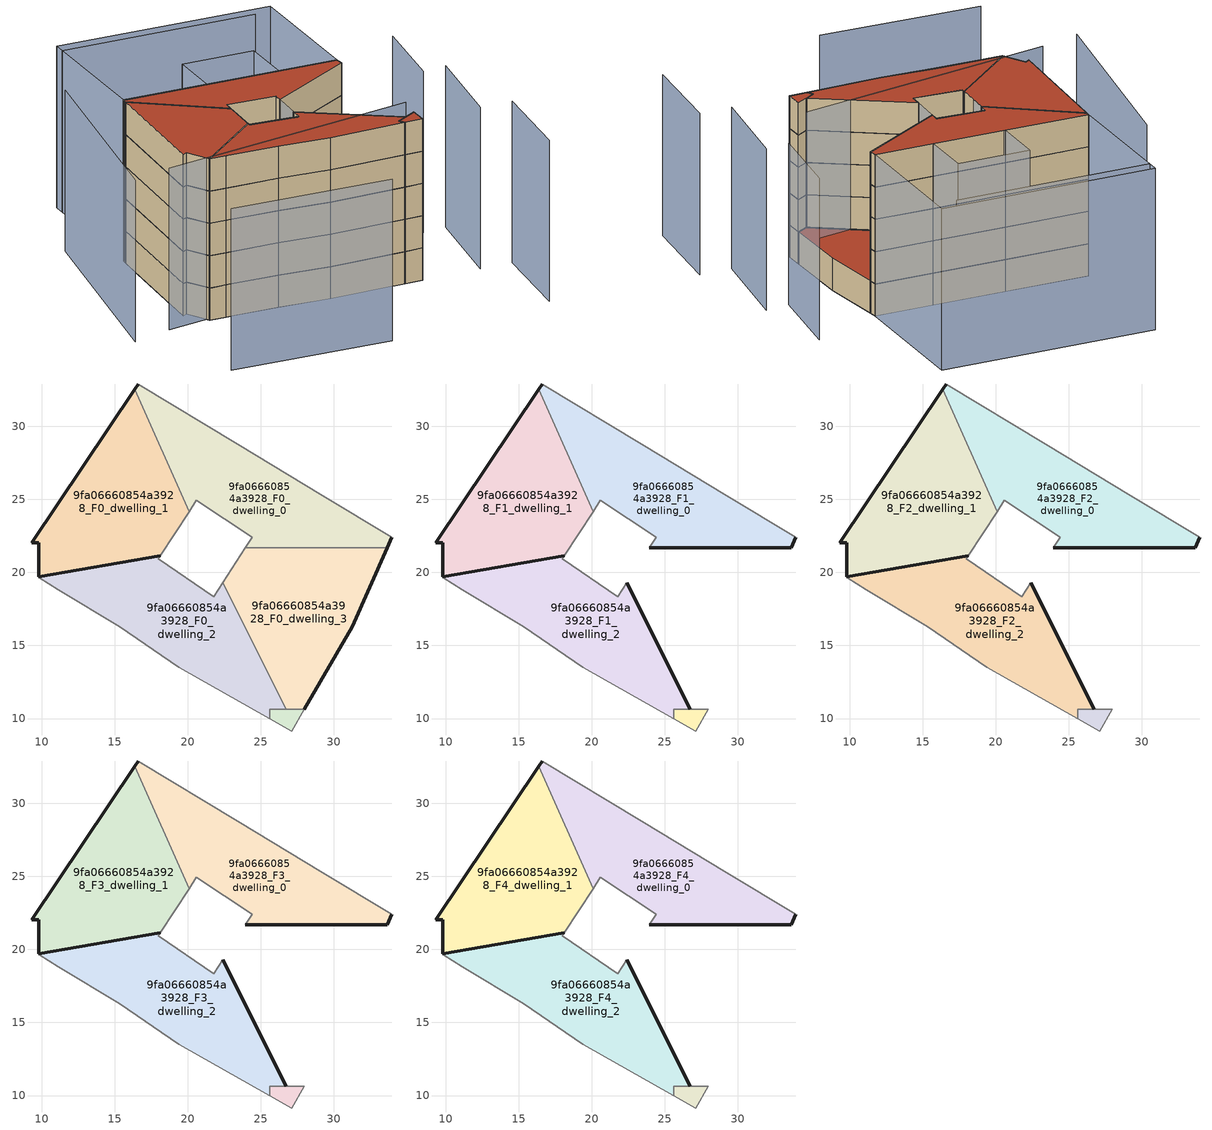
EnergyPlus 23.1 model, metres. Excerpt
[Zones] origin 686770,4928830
9fa06660854a3928_F0_dwelling_0
 floor ground (EU_floor_Construction): 33.64,21.68 33.96,22.41 29.25,25.26 23.41,28.79 16.62,32.9 16.38,32.54 20.09,24.17 20.59,24.93 24.4,22.41 23.93,21.68 z0
 wall outside (EU_wall_Construction): 33.96,22.41 33.64,21.68 / 16.38,32.54 16.62,32.9 z0:3
 wall adiabatic (EU_wall_Construction): 23.93,21.68 24.4,22.41 20.59,24.93 20.09,24.17 / 16.62,32.9 23.41,28.79 29.25,25.26 33.96,22.41 z0:3
 wall to 9fa06660854a3928_F0_dwelling_3 (EU_wall_Construction): 33.64,21.68 23.93,21.68 z0:3
 wall to 9fa06660854a3928_F0_dwelling_1 (EU_wall_Construction): 20.09,24.17 16.38,32.54 z0:3
9fa06660854a3928_F0_dwelling_1
 floor ground (EU_floor_Construction): 18.11,21.14 20.09,24.17 16.38,32.54 9.32,22.04 9.8,22.04 9.8,19.7 z0
 wall outside (EU_wall_Construction): 18.11,21.14 9.8,19.7 9.8,22.04 9.32,22.04 16.38,32.54 z0:3
 wall adiabatic (EU_wall_Construction): 20.09,24.17 18.11,21.14 z0:3
9fa06660854a3928_F0_dwelling_2
 floor ground (EU_floor_Construction): 26.75,10.64 22.4,19.28 21.78,18.33 17.97,20.94 18.11,21.14 9.8,19.7 9.8,19.64 9.83,19.63 11.14,18.83 15.35,16.27 19.38,13.51 25.62,9.99 25.62,10.64 z0
 wall outside (EU_wall_Construction): 9.8,19.7 18.11,21.14 z0:3
 wall adiabatic (EU_wall_Construction): 18.11,21.14 17.97,20.94 21.78,18.33 22.4,19.28 / 25.62,9.99 19.38,13.51 15.35,16.27 11.14,18.83 9.83,19.63 9.8,19.64 9.8,19.7 z0:3
 wall to 9fa06660854a3928_F0_dwelling_3 (EU_wall_Construction): 22.4,19.28 26.75,10.64 z0:3
 wall to 9fa06660854a3928_F0_circulation (EU_wall_Construction): 26.75,10.64 25.62,10.64 25.62,9.99 z0:3
9fa06660854a3928_F0_dwelling_3
 floor ground (EU_floor_Construction): 27.98,10.64 31.26,16.28 33.64,21.68 23.93,21.68 22.4,19.28 26.75,10.64 z0
 wall outside (EU_wall_Construction): 33.64,21.68 31.26,16.28 27.98,10.64 z0:3
 wall adiabatic (EU_wall_Construction): 22.4,19.28 23.93,21.68 z0:3
 wall to 9fa06660854a3928_F0_circulation (EU_wall_Construction): 27.98,10.64 26.75,10.64 z0:3
 roof outside (EU_roof_Construction): 33.64,21.68 31.26,16.28 27.98,10.64 26.75,10.64 22.4,19.28 23.93,21.68 z3
9fa06660854a3928_F0_circulation
 floor ground (EU_floor_Construction): 27.11,9.15 27.98,10.64 25.62,10.64 25.62,9.99 z0
 wall adiabatic (EU_wall_Construction): 27.98,10.64 27.11,9.15 25.62,9.99 z0:3
9fa06660854a3928_F1_dwelling_0
 floor to 9fa06660854a3928_F0_dwelling_0 (EU_floor_Construction): 33.64,21.68 33.96,22.41 29.25,25.26 23.41,28.79 16.62,32.9 16.38,32.54 20.09,24.17 20.59,24.93 24.4,22.41 23.93,21.68 z3
 wall outside (EU_wall_Construction): 33.96,22.41 33.64,21.68 23.93,21.68 / 16.38,32.54 16.62,32.9 z3:6
 wall adiabatic (EU_wall_Construction): 23.93,21.68 24.4,22.41 20.59,24.93 20.09,24.17 / 16.62,32.9 23.41,28.79 29.25,25.26 33.96,22.41 z3:6
 wall to 9fa06660854a3928_F1_dwelling_1 (EU_wall_Construction): 20.09,24.17 16.38,32.54 z3:6
9fa06660854a3928_F1_dwelling_1
 floor to 9fa06660854a3928_F0_dwelling_1 (EU_floor_Construction): 18.11,21.14 20.09,24.17 16.38,32.54 9.32,22.04 9.8,22.04 9.8,19.7 z3
 wall outside (EU_wall_Construction): 18.11,21.14 9.8,19.7 9.8,22.04 9.32,22.04 16.38,32.54 z3:6
 wall adiabatic (EU_wall_Construction): 20.09,24.17 18.11,21.14 z3:6
9fa06660854a3928_F1_dwelling_2
 floor to 9fa06660854a3928_F0_dwelling_2 (EU_floor_Construction): 26.75,10.64 22.4,19.28 21.78,18.33 17.97,20.94 18.11,21.14 9.8,19.7 9.8,19.64 9.83,19.63 11.14,18.83 15.35,16.27 19.38,13.51 25.62,9.99 25.62,10.64 z3
 wall outside (EU_wall_Construction): 22.4,19.28 26.75,10.64 / 9.8,19.7 18.11,21.14 z3:6
 wall adiabatic (EU_wall_Construction): 18.11,21.14 17.97,20.94 21.78,18.33 22.4,19.28 / 25.62,9.99 19.38,13.51 15.35,16.27 11.14,18.83 9.83,19.63 9.8,19.64 9.8,19.7 z3:6
 wall to 9fa06660854a3928_F1_circulation (EU_wall_Construction): 26.75,10.64 25.62,10.64 25.62,9.99 z3:6
9fa06660854a3928_F1_circulation
 floor to 9fa06660854a3928_F0_circulation (EU_floor_Construction): 27.11,9.15 27.98,10.64 25.62,10.64 25.62,9.99 z3
 wall adiabatic (EU_wall_Construction): 26.75,10.64 27.98,10.64 27.11,9.15 25.62,9.99 z3:6
9fa06660854a3928_F2_dwelling_0
 floor to 9fa06660854a3928_F1_dwelling_0 (EU_floor_Construction): 33.64,21.68 33.96,22.41 29.25,25.26 23.41,28.79 16.62,32.9 16.38,32.54 20.09,24.17 20.59,24.93 24.4,22.41 23.93,21.68 z6
 wall outside (EU_wall_Construction): 33.96,22.41 33.64,21.68 23.93,21.68 / 16.38,32.54 16.62,32.9 z6:9
 wall adiabatic (EU_wall_Construction): 23.93,21.68 24.4,22.41 20.59,24.93 20.09,24.17 / 16.62,32.9 23.41,28.79 29.25,25.26 33.96,22.41 z6:9
 wall to 9fa06660854a3928_F2_dwelling_1 (EU_wall_Construction): 20.09,24.17 16.38,32.54 z6:9
9fa06660854a3928_F2_dwelling_1
 floor to 9fa06660854a3928_F1_dwelling_1 (EU_floor_Construction): 18.11,21.14 20.09,24.17 16.38,32.54 9.32,22.04 9.8,22.04 9.8,19.7 z6
 wall outside (EU_wall_Construction): 18.11,21.14 9.8,19.7 9.8,22.04 9.32,22.04 16.38,32.54 z6:9
 wall adiabatic (EU_wall_Construction): 20.09,24.17 18.11,21.14 z6:9
9fa06660854a3928_F2_dwelling_2
 floor to 9fa06660854a3928_F1_dwelling_2 (EU_floor_Construction): 26.75,10.64 22.4,19.28 21.78,18.33 17.97,20.94 18.11,21.14 9.8,19.7 9.8,19.64 9.83,19.63 11.14,18.83 15.35,16.27 19.38,13.51 25.62,9.99 25.62,10.64 z6
 wall outside (EU_wall_Construction): 22.4,19.28 26.75,10.64 / 9.8,19.7 18.11,21.14 z6:9
 wall adiabatic (EU_wall_Construction): 18.11,21.14 17.97,20.94 21.78,18.33 22.4,19.28 / 25.62,9.99 19.38,13.51 15.35,16.27 11.14,18.83 9.83,19.63 9.8,19.64 9.8,19.7 z6:9
 wall to 9fa06660854a3928_F2_circulation (EU_wall_Construction): 26.75,10.64 25.62,10.64 25.62,9.99 z6:9
9fa06660854a3928_F2_circulation
 floor to 9fa06660854a3928_F1_circulation (EU_floor_Construction): 27.11,9.15 27.98,10.64 25.62,10.64 25.62,9.99 z6
 wall adiabatic (EU_wall_Construction): 26.75,10.64 27.98,10.64 27.11,9.15 25.62,9.99 z6:9
9fa06660854a3928_F3_dwelling_0
 floor to 9fa06660854a3928_F2_dwelling_0 (EU_floor_Construction): 33.64,21.68 33.96,22.41 29.25,25.26 23.41,28.79 16.62,32.9 16.38,32.54 20.09,24.17 20.59,24.93 24.4,22.41 23.93,21.68 z9
 wall outside (EU_wall_Construction): 33.96,22.41 33.64,21.68 23.93,21.68 / 16.38,32.54 16.62,32.9 z9:12
 wall adiabatic (EU_wall_Construction): 23.93,21.68 24.4,22.41 20.59,24.93 20.09,24.17 / 16.62,32.9 23.41,28.79 29.25,25.26 33.96,22.41 z9:12
 wall to 9fa06660854a3928_F3_dwelling_1 (EU_wall_Construction): 20.09,24.17 16.38,32.54 z9:12
9fa06660854a3928_F3_dwelling_1
 floor to 9fa06660854a3928_F2_dwelling_1 (EU_floor_Construction): 18.11,21.14 20.09,24.17 16.38,32.54 9.32,22.04 9.8,22.04 9.8,19.7 z9
 wall outside (EU_wall_Construction): 18.11,21.14 9.8,19.7 9.8,22.04 9.32,22.04 16.38,32.54 z9:12
 wall adiabatic (EU_wall_Construction): 20.09,24.17 18.11,21.14 z9:12
9fa06660854a3928_F3_dwelling_2
 floor to 9fa06660854a3928_F2_dwelling_2 (EU_floor_Construction): 26.75,10.64 22.4,19.28 21.78,18.33 17.97,20.94 18.11,21.14 9.8,19.7 9.8,19.64 9.83,19.63 11.14,18.83 15.35,16.27 19.38,13.51 25.62,9.99 25.62,10.64 z9
 wall outside (EU_wall_Construction): 22.4,19.28 26.75,10.64 / 9.8,19.7 18.11,21.14 z9:12
 wall adiabatic (EU_wall_Construction): 18.11,21.14 17.97,20.94 21.78,18.33 22.4,19.28 / 25.62,9.99 19.38,13.51 15.35,16.27 11.14,18.83 9.83,19.63 9.8,19.64 9.8,19.7 z9:12
 wall to 9fa06660854a3928_F3_circulation (EU_wall_Construction): 26.75,10.64 25.62,10.64 25.62,9.99 z9:12
9fa06660854a3928_F3_circulation
 floor to 9fa06660854a3928_F2_circulation (EU_floor_Construction): 27.11,9.15 27.98,10.64 25.62,10.64 25.62,9.99 z9
 wall adiabatic (EU_wall_Construction): 26.75,10.64 27.98,10.64 27.11,9.15 25.62,9.99 z9:12
9fa06660854a3928_F4_dwelling_0
 floor to 9fa06660854a3928_F3_dwelling_0 (EU_floor_Construction): 33.64,21.68 33.96,22.41 29.25,25.26 23.41,28.79 16.62,32.9 16.38,32.54 20.09,24.17 20.59,24.93 24.4,22.41 23.93,21.68 z12
 wall outside (EU_wall_Construction): 33.96,22.41 33.64,21.68 23.93,21.68 / 16.38,32.54 16.62,32.9 z12:15
 wall adiabatic (EU_wall_Construction): 23.93,21.68 24.4,22.41 20.59,24.93 20.09,24.17 / 16.62,32.9 23.41,28.79 29.25,25.26 33.96,22.41 z12:15
 wall to 9fa06660854a3928_F4_dwelling_1 (EU_wall_Construction): 20.09,24.17 16.38,32.54 z12:15
 roof outside (EU_roof_Construction): 29.25,25.26 33.96,22.41 33.64,21.68 23.93,21.68 24.4,22.41 20.59,24.93 20.09,24.17 16.38,32.54 16.62,32.9 23.41,28.79 z15
9fa06660854a3928_F4_dwelling_1
 floor to 9fa06660854a3928_F3_dwelling_1 (EU_floor_Construction): 18.11,21.14 20.09,24.17 16.38,32.54 9.32,22.04 9.8,22.04 9.8,19.7 z12
 wall outside (EU_wall_Construction): 18.11,21.14 9.8,19.7 9.8,22.04 9.32,22.04 16.38,32.54 z12:15
 wall adiabatic (EU_wall_Construction): 20.09,24.17 18.11,21.14 z12:15
 roof outside (EU_roof_Construction): 16.38,32.54 20.09,24.17 18.11,21.14 9.8,19.7 9.8,22.04 9.32,22.04 z15
9fa06660854a3928_F4_dwelling_2
 floor to 9fa06660854a3928_F3_dwelling_2 (EU_floor_Construction): 26.75,10.64 22.4,19.28 21.78,18.33 17.97,20.94 18.11,21.14 9.8,19.7 9.8,19.64 9.83,19.63 11.14,18.83 15.35,16.27 19.38,13.51 25.62,9.99 25.62,10.64 z12
 wall outside (EU_wall_Construction): 22.4,19.28 26.75,10.64 / 9.8,19.7 18.11,21.14 z12:15
 wall adiabatic (EU_wall_Construction): 18.11,21.14 17.97,20.94 21.78,18.33 22.4,19.28 / 25.62,9.99 19.38,13.51 15.35,16.27 11.14,18.83 9.83,19.63 9.8,19.64 9.8,19.7 z12:15
 wall to 9fa06660854a3928_F4_circulation (EU_wall_Construction): 26.75,10.64 25.62,10.64 25.62,9.99 z12:15
 roof outside (EU_roof_Construction): 22.4,19.28 26.75,10.64 25.62,10.64 25.62,9.99 19.38,13.51 15.35,16.27 11.14,18.83 9.83,19.63 9.8,19.64 9.8,19.7 18.11,21.14 17.97,20.94 21.78,18.33 z15
9fa06660854a3928_F4_circulation
 floor to 9fa06660854a3928_F3_circulation (EU_floor_Construction): 27.11,9.15 27.98,10.64 25.62,10.64 25.62,9.99 z12
 wall adiabatic (EU_wall_Construction): 26.75,10.64 27.98,10.64 27.11,9.15 25.62,9.99 z12:15
 roof outside (EU_roof_Construction): 27.98,10.64 27.11,9.15 25.62,9.99 25.62,10.64 z15
shading: 29.1,-2.45 34.47,4.79 / 1.68,12.18 14.6,4.14 / 6.17,21.44 29.36,12.35 / 35.9,14.83 40.89,21.17 / 31.91,6.42 37.97,13.86 / 38.52,33.66 22.85,43.16 / 15.74,38.23 2.43,22.44 / 17.92,20.86 20.59,24.93 / 20.59,24.93 24.45,22.4 / 24.45,22.4 21.78,18.33 / 21.78,18.33 17.92,20.86 / 23.41,28.79 25.93,32.94 / 25.93,32.94 31.76,29.4 / 31.76,29.4 29.24,25.25 / 29.24,25.25 23.41,28.79 / 16.62,32.9 23.42,44.1 / 23.42,44.1 40.74,33.58 / 40.74,33.58 33.94,22.38 / 33.94,22.38 16.62,32.9 z0:15
[Building]
EU S2 Campaign: North Axis=0; Terrain=City; Solar Distribution=FullExterior
[Site:Location]
Bologna: Latitude=44.5; Longitude=11.25; Time Zone=1; Elevation=37
[SizingPeriod:WeatherFileDays]
AnnualSizingPeriod: Begin Month=1; Begin Day of Month=1; End Month=12; End Day of Month=31; Day of Week for Start Day=Monday; Use Weather File Daylight Saving Period=No; Use Weather File Rain and Snow Indicators=No
[MATERIAL]
EU_InternalMass_Material: Roughness=MediumRough; Thickness=0.1; Conductivity=1; Density=1800; Specific Heat=900; Thermal Absorptance=0.9; Solar Absorptance=0.7; Visible Absorptance=0.7
[MATERIAL:NOMASS] Roughness=MediumRough; Thermal Absorptance=0.9; Solar Absorptance=0.7; Visible Absorptance=0.7
Name | Thermal Resistance
EU_wall_NoMass | 0.905828
EU_roof_NoMass | 0.37593
EU_floor_NoMass | 0.67114
[CONSTRUCTION]
EU_wall_Construction: EU_wall_NoMass
EU_roof_Construction: EU_roof_NoMass
EU_floor_Construction: EU_floor_NoMass
EU_InternalMass_Construction: EU_InternalMass_Material
[ZONE] Type=1; Multiplier=1; Ceiling Height=autocalculate; Floor Area=autocalculate; Part of Total Floor Area=Yes
Name | Volume
9fa06660854a3928_F0_dwelling_0 | 217.622
9fa06660854a3928_F1_dwelling_0; 9fa06660854a3928_F2_dwelling_0; 9fa06660854a3928_F3_dwelling_0; 9fa06660854a3928_F4_dwelling_0 | 217.621
9fa06660854a3928_F0_dwelling_1; 9fa06660854a3928_F1_dwelling_1; 9fa06660854a3928_F2_dwelling_1; 9fa06660854a3928_F3_dwelling_1; 9fa06660854a3928_F4_dwelling_1 | 218.138
9fa06660854a3928_F0_dwelling_2 | 219.938
9fa06660854a3928_F1_dwelling_2; 9fa06660854a3928_F2_dwelling_2; 9fa06660854a3928_F3_dwelling_2; 9fa06660854a3928_F4_dwelling_2 | 219.939
9fa06660854a3928_F0_dwelling_3 | 223.076
9fa06660854a3928_F0_circulation | 6.7478
9fa06660854a3928_F1_circulation; 9fa06660854a3928_F2_circulation; 9fa06660854a3928_F3_circulation; 9fa06660854a3928_F4_circulation | 6.74707
[INTERNALMASS] Construction=EU_InternalMass_Construction
Name | Zone or ZoneList | Surface Area
9fa06660854a3928_F0_dwelling_0_EU_InternalMass | 9fa06660854a3928_F0_dwelling_0 | 72.5427
9fa06660854a3928_F0_dwelling_1_EU_InternalMass | 9fa06660854a3928_F0_dwelling_1 | 72.715
9fa06660854a3928_F0_dwelling_2_EU_InternalMass | 9fa06660854a3928_F0_dwelling_2 | 73.3079
9fa06660854a3928_F0_dwelling_3_EU_InternalMass | 9fa06660854a3928_F0_dwelling_3 | 74.3574
9fa06660854a3928_F1_dwelling_0_EU_InternalMass | 9fa06660854a3928_F1_dwelling_0 | 98.1136
9fa06660854a3928_F1_dwelling_1_EU_InternalMass | 9fa06660854a3928_F1_dwelling_1 | 96.7745
9fa06660854a3928_F1_dwelling_2_EU_InternalMass | 9fa06660854a3928_F1_dwelling_2 | 97.9398
9fa06660854a3928_F2_dwelling_0_EU_InternalMass | 9fa06660854a3928_F2_dwelling_0 | 98.1136
9fa06660854a3928_F2_dwelling_1_EU_InternalMass | 9fa06660854a3928_F2_dwelling_1 | 96.7745
9fa06660854a3928_F2_dwelling_2_EU_InternalMass | 9fa06660854a3928_F2_dwelling_2 | 97.9398
9fa06660854a3928_F3_dwelling_0_EU_InternalMass | 9fa06660854a3928_F3_dwelling_0 | 98.1136
9fa06660854a3928_F3_dwelling_1_EU_InternalMass | 9fa06660854a3928_F3_dwelling_1 | 96.7745
9fa06660854a3928_F3_dwelling_2_EU_InternalMass | 9fa06660854a3928_F3_dwelling_2 | 97.9398
9fa06660854a3928_F4_dwelling_0_EU_InternalMass | 9fa06660854a3928_F4_dwelling_0 | 98.1136
9fa06660854a3928_F4_dwelling_1_EU_InternalMass | 9fa06660854a3928_F4_dwelling_1 | 96.7745
9fa06660854a3928_F4_dwelling_2_EU_InternalMass | 9fa06660854a3928_F4_dwelling_2 | 97.9398
[OTHEREQUIPMENT] Fuel Type=Electricity; Design Level Calculation Method=Watts/Area; Power per Zone Floor Area=1; Fraction Latent=0; Fraction Radiant=0; Fraction Lost=0; Carbon Dioxide Generation Rate=0; EndUse Subcategory=EU_Step8_InternalGains
Name | Zone or ZoneList or Space or SpaceList | Schedule
EU_Step8_InternalGain_9fa06660854a3928_F0_dwelling_0_f000 | 9fa06660854a3928_F0_dwelling_0 | EU_Step8_GainSchedule_9fa06660854a3928_F0_dwelling_0_f000
EU_Step8_InternalGain_9fa06660854a3928_F0_dwelling_1_f000 | 9fa06660854a3928_F0_dwelling_1 | EU_Step8_GainSchedule_9fa06660854a3928_F0_dwelling_1_f000
EU_Step8_InternalGain_9fa06660854a3928_F0_dwelling_2_f000 | 9fa06660854a3928_F0_dwelling_2 | EU_Step8_GainSchedule_9fa06660854a3928_F0_dwelling_2_f000
EU_Step8_InternalGain_9fa06660854a3928_F0_dwelling_3_f000 | 9fa06660854a3928_F0_dwelling_3 | EU_Step8_GainSchedule_9fa06660854a3928_F0_dwelling_3_f000
EU_Step8_InternalGain_9fa06660854a3928_F1_dwelling_0_f000 | 9fa06660854a3928_F1_dwelling_0 | EU_Step8_GainSchedule_9fa06660854a3928_F1_dwelling_0_f000
EU_Step8_InternalGain_9fa06660854a3928_F1_dwelling_1_f000 | 9fa06660854a3928_F1_dwelling_1 | EU_Step8_GainSchedule_9fa06660854a3928_F1_dwelling_1_f000
EU_Step8_InternalGain_9fa06660854a3928_F1_dwelling_2_f000 | 9fa06660854a3928_F1_dwelling_2 | EU_Step8_GainSchedule_9fa06660854a3928_F1_dwelling_2_f000
EU_Step8_InternalGain_9fa06660854a3928_F2_dwelling_0_f000 | 9fa06660854a3928_F2_dwelling_0 | EU_Step8_GainSchedule_9fa06660854a3928_F2_dwelling_0_f000
EU_Step8_InternalGain_9fa06660854a3928_F2_dwelling_1_f000 | 9fa06660854a3928_F2_dwelling_1 | EU_Step8_GainSchedule_9fa06660854a3928_F2_dwelling_1_f000
EU_Step8_InternalGain_9fa06660854a3928_F2_dwelling_2_f000 | 9fa06660854a3928_F2_dwelling_2 | EU_Step8_GainSchedule_9fa06660854a3928_F2_dwelling_2_f000
EU_Step8_InternalGain_9fa06660854a3928_F3_dwelling_0_f000 | 9fa06660854a3928_F3_dwelling_0 | EU_Step8_GainSchedule_9fa06660854a3928_F3_dwelling_0_f000
EU_Step8_InternalGain_9fa06660854a3928_F3_dwelling_1_f000 | 9fa06660854a3928_F3_dwelling_1 | EU_Step8_GainSchedule_9fa06660854a3928_F3_dwelling_1_f000
EU_Step8_InternalGain_9fa06660854a3928_F3_dwelling_2_f000 | 9fa06660854a3928_F3_dwelling_2 | EU_Step8_GainSchedule_9fa06660854a3928_F3_dwelling_2_f000
EU_Step8_InternalGain_9fa06660854a3928_F4_dwelling_0_f000 | 9fa06660854a3928_F4_dwelling_0 | EU_Step8_GainSchedule_9fa06660854a3928_F4_dwelling_0_f000
EU_Step8_InternalGain_9fa06660854a3928_F4_dwelling_1_f000 | 9fa06660854a3928_F4_dwelling_1 | EU_Step8_GainSchedule_9fa06660854a3928_F4_dwelling_1_f000
EU_Step8_InternalGain_9fa06660854a3928_F4_dwelling_2_f000 | 9fa06660854a3928_F4_dwelling_2 | EU_Step8_GainSchedule_9fa06660854a3928_F4_dwelling_2_f000
[ZONEINFILTRATION:DESIGNFLOWRATE] Schedule=EU_AlwaysOn; Design Flow Rate Calculation Method=Flow/Area; Flow Rate per Floor Area=0.0005; Constant Term Coefficient=1; Temperature Term Coefficient=0; Velocity Term Coefficient=0; Velocity Squared Term Coefficient=0
Name | Zone or ZoneList or Space or SpaceList
EU_Circulation_Infiltration_9fa06660854a3928_F0_circulation | 9fa06660854a3928_F0_circulation
EU_Circulation_Infiltration_9fa06660854a3928_F1_circulation | 9fa06660854a3928_F1_circulation
EU_Circulation_Infiltration_9fa06660854a3928_F2_circulation | 9fa06660854a3928_F2_circulation
EU_Circulation_Infiltration_9fa06660854a3928_F3_circulation | 9fa06660854a3928_F3_circulation
EU_Circulation_Infiltration_9fa06660854a3928_F4_circulation | 9fa06660854a3928_F4_circulation
[ZONEVENTILATION:DESIGNFLOWRATE] Schedule=EU_AlwaysOn; Design Flow Rate Calculation Method=AirChanges/Hour; Air Changes per Hour=0.73129; Ventilation Type=Natural; Fan Pressure Rise=0; Fan Total Efficiency=1; Constant Term Coefficient=1; Temperature Term Coefficient=0; Velocity Term Coefficient=0; Velocity Squared Term Coefficient=0; Minimum Indoor Temperature=-100; Maximum Indoor Temperature=100; Delta Temperature=-100; Minimum Outdoor Temperature=-100; Maximum Outdoor Temperature=100; Maximum Wind Speed=40
Name | Zone or ZoneList or Space or SpaceList
EU_ConstantAir_9fa06660854a3928_F0_dwelling_0 | 9fa06660854a3928_F0_dwelling_0
EU_ConstantAir_9fa06660854a3928_F0_dwelling_1 | 9fa06660854a3928_F0_dwelling_1
EU_ConstantAir_9fa06660854a3928_F0_dwelling_2 | 9fa06660854a3928_F0_dwelling_2
EU_ConstantAir_9fa06660854a3928_F0_dwelling_3 | 9fa06660854a3928_F0_dwelling_3
EU_ConstantAir_9fa06660854a3928_F1_dwelling_0 | 9fa06660854a3928_F1_dwelling_0
EU_ConstantAir_9fa06660854a3928_F1_dwelling_1 | 9fa06660854a3928_F1_dwelling_1
EU_ConstantAir_9fa06660854a3928_F1_dwelling_2 | 9fa06660854a3928_F1_dwelling_2
EU_ConstantAir_9fa06660854a3928_F2_dwelling_0 | 9fa06660854a3928_F2_dwelling_0
EU_ConstantAir_9fa06660854a3928_F2_dwelling_1 | 9fa06660854a3928_F2_dwelling_1
EU_ConstantAir_9fa06660854a3928_F2_dwelling_2 | 9fa06660854a3928_F2_dwelling_2
EU_ConstantAir_9fa06660854a3928_F3_dwelling_0 | 9fa06660854a3928_F3_dwelling_0
EU_ConstantAir_9fa06660854a3928_F3_dwelling_1 | 9fa06660854a3928_F3_dwelling_1
EU_ConstantAir_9fa06660854a3928_F3_dwelling_2 | 9fa06660854a3928_F3_dwelling_2
EU_ConstantAir_9fa06660854a3928_F4_dwelling_0 | 9fa06660854a3928_F4_dwelling_0
EU_ConstantAir_9fa06660854a3928_F4_dwelling_1 | 9fa06660854a3928_F4_dwelling_1
EU_ConstantAir_9fa06660854a3928_F4_dwelling_2 | 9fa06660854a3928_F4_dwelling_2
[HVACTEMPLATE:THERMOSTAT] Constant Heating Setpoint=20; Constant Cooling Setpoint=50
EU_HeatOnly_9fa06660854a3928_F0_dwelling_0; EU_HeatOnly_9fa06660854a3928_F0_dwelling_1; EU_HeatOnly_9fa06660854a3928_F0_dwelling_2; EU_HeatOnly_9fa06660854a3928_F0_dwelling_3; EU_HeatOnly_9fa06660854a3928_F1_dwelling_0; EU_HeatOnly_9fa06660854a3928_F1_dwelling_1; EU_HeatOnly_9fa06660854a3928_F1_dwelling_2; EU_HeatOnly_9fa06660854a3928_F2_dwelling_0; EU_HeatOnly_9fa06660854a3928_F2_dwelling_1; EU_HeatOnly_9fa06660854a3928_F2_dwelling_2; EU_HeatOnly_9fa06660854a3928_F3_dwelling_0; EU_HeatOnly_9fa06660854a3928_F3_dwelling_1; EU_HeatOnly_9fa06660854a3928_F3_dwelling_2; EU_HeatOnly_9fa06660854a3928_F4_dwelling_0; EU_HeatOnly_9fa06660854a3928_F4_dwelling_1; EU_HeatOnly_9fa06660854a3928_F4_dwelling_2
[HVACTEMPLATE:ZONE:IDEALLOADSAIRSYSTEM] System Availability Schedule=EU_AlwaysOn; Maximum Heating Supply Air Temperature=50; Minimum Cooling Supply Air Temperature=13; Maximum Heating Supply Air Humidity Ratio=0.0156; Minimum Cooling Supply Air Humidity Ratio=0.0077; Heating Limit=NoLimit; Cooling Limit=NoLimit; Heating Availability Schedule=EU_AlwaysOn; Cooling Availability Schedule=EU_CoolingOff; Dehumidification Control Type=ConstantSensibleHeatRatio; Cooling Sensible Heat Ratio=0.7; Dehumidification Setpoint=60; Humidification Control Type=None; Humidification Setpoint=30; Outdoor Air Method=None; Outdoor Air Flow Rate per Person=0.00944; Outdoor Air Flow Rate per Zone Floor Area=0; Outdoor Air Flow Rate per Zone=0; Demand Controlled Ventilation Type=None; Outdoor Air Economizer Type=NoEconomizer; Heat Recovery Type=None; Sensible Heat Recovery Effectiveness=0.7; Latent Heat Recovery Effectiveness=0.65
Name | Template Thermostat
9fa06660854a3928_F0_dwelling_0 | EU_HeatOnly_9fa06660854a3928_F0_dwelling_0
9fa06660854a3928_F0_dwelling_1 | EU_HeatOnly_9fa06660854a3928_F0_dwelling_1
9fa06660854a3928_F0_dwelling_2 | EU_HeatOnly_9fa06660854a3928_F0_dwelling_2
9fa06660854a3928_F0_dwelling_3 | EU_HeatOnly_9fa06660854a3928_F0_dwelling_3
9fa06660854a3928_F1_dwelling_0 | EU_HeatOnly_9fa06660854a3928_F1_dwelling_0
9fa06660854a3928_F1_dwelling_1 | EU_HeatOnly_9fa06660854a3928_F1_dwelling_1
9fa06660854a3928_F1_dwelling_2 | EU_HeatOnly_9fa06660854a3928_F1_dwelling_2
9fa06660854a3928_F2_dwelling_0 | EU_HeatOnly_9fa06660854a3928_F2_dwelling_0
9fa06660854a3928_F2_dwelling_1 | EU_HeatOnly_9fa06660854a3928_F2_dwelling_1
9fa06660854a3928_F2_dwelling_2 | EU_HeatOnly_9fa06660854a3928_F2_dwelling_2
9fa06660854a3928_F3_dwelling_0 | EU_HeatOnly_9fa06660854a3928_F3_dwelling_0
9fa06660854a3928_F3_dwelling_1 | EU_HeatOnly_9fa06660854a3928_F3_dwelling_1
9fa06660854a3928_F3_dwelling_2 | EU_HeatOnly_9fa06660854a3928_F3_dwelling_2
9fa06660854a3928_F4_dwelling_0 | EU_HeatOnly_9fa06660854a3928_F4_dwelling_0
9fa06660854a3928_F4_dwelling_1 | EU_HeatOnly_9fa06660854a3928_F4_dwelling_1
9fa06660854a3928_F4_dwelling_2 | EU_HeatOnly_9fa06660854a3928_F4_dwelling_2
[SIZING:ZONE] Zone Cooling Design Supply Air Temperature Input Method=SupplyAirTemperature; Zone Cooling Design Supply Air Temperature=13; Zone Heating Design Supply Air Temperature Input Method=SupplyAirTemperature; Zone Heating Design Supply Air Temperature=50; Zone Cooling Design Supply Air Humidity Ratio=0.008; Zone Heating Design Supply Air Humidity Ratio=0.008; Cooling Design Air Flow Method=DesignDay; Cooling Design Air Flow Rate=0; Cooling Minimum Air Flow per Zone Floor Area=0.000762; Cooling Minimum Air Flow=0; Cooling Minimum Air Flow Fraction=0.2; Heating Design Air Flow Method=DesignDay; Heating Design Air Flow Rate=0; Heating Maximum Air Flow per Zone Floor Area=0.002032; Heating Maximum Air Flow=0.141576; Heating Maximum Air Flow Fraction=0.3; Account for Dedicated Outdoor Air System=No; Dedicated Outdoor Air System Control Strategy=NeutralSupplyAir; Dedicated Outdoor Air Low Setpoint Temperature for Design=autosize; Dedicated Outdoor Air High Setpoint Temperature for Design=autosize; Zone Load Sizing Method=Sensible Load Only No Latent Load; Zone Latent Cooling Design Supply Air Humidity Ratio Input Method=HumidityRatioDifference; Zone Cooling Design Supply Air Humidity Ratio Difference=0.005; Zone Latent Heating Design Supply Air Humidity Ratio Input Method=HumidityRatioDifference; Zone Humidification Design Supply Air Humidity Ratio Difference=0.005
9fa06660854a3928_F0_dwelling_0; 9fa06660854a3928_F0_dwelling_1; 9fa06660854a3928_F0_dwelling_2; 9fa06660854a3928_F0_dwelling_3; 9fa06660854a3928_F1_dwelling_0; 9fa06660854a3928_F1_dwelling_1; 9fa06660854a3928_F1_dwelling_2; 9fa06660854a3928_F2_dwelling_0; 9fa06660854a3928_F2_dwelling_1; 9fa06660854a3928_F2_dwelling_2; 9fa06660854a3928_F3_dwelling_0; 9fa06660854a3928_F3_dwelling_1; 9fa06660854a3928_F3_dwelling_2; 9fa06660854a3928_F4_dwelling_0; 9fa06660854a3928_F4_dwelling_1; 9fa06660854a3928_F4_dwelling_2
[SCHEDULE:CONSTANT]
Name | Hourly Value
EU_AlwaysOn | 1
EU_CoolingOff | 0
[SCHEDULE:FILE] Column Number=1; Rows to Skip at Top=0; Number of Hours of Data=8760; Column Separator=Comma; Interpolate to Timestep=No; Minutes per Item=60; Adjust Schedule for Daylight Savings=Yes
Name | File
EU_Step8_GainSchedule_9fa06660854a3928_F0_dwelling_0_f000 | ../../schedules/9fa06660854a3928/9fa06660854a3928_F0_dwelling_0_f000_gain.csv
EU_Step8_GainSchedule_9fa06660854a3928_F0_dwelling_1_f000 | ../../schedules/9fa06660854a3928/9fa06660854a3928_F0_dwelling_1_f000_gain.csv
EU_Step8_GainSchedule_9fa06660854a3928_F0_dwelling_2_f000 | ../../schedules/9fa06660854a3928/9fa06660854a3928_F0_dwelling_2_f000_gain.csv
EU_Step8_GainSchedule_9fa06660854a3928_F0_dwelling_3_f000 | ../../schedules/9fa06660854a3928/9fa06660854a3928_F0_dwelling_3_f000_gain.csv
EU_Step8_GainSchedule_9fa06660854a3928_F1_dwelling_0_f000 | ../../schedules/9fa06660854a3928/9fa06660854a3928_F1_dwelling_0_f000_gain.csv
EU_Step8_GainSchedule_9fa06660854a3928_F1_dwelling_1_f000 | ../../schedules/9fa06660854a3928/9fa06660854a3928_F1_dwelling_1_f000_gain.csv
EU_Step8_GainSchedule_9fa06660854a3928_F1_dwelling_2_f000 | ../../schedules/9fa06660854a3928/9fa06660854a3928_F1_dwelling_2_f000_gain.csv
EU_Step8_GainSchedule_9fa06660854a3928_F2_dwelling_0_f000 | ../../schedules/9fa06660854a3928/9fa06660854a3928_F2_dwelling_0_f000_gain.csv
EU_Step8_GainSchedule_9fa06660854a3928_F2_dwelling_1_f000 | ../../schedules/9fa06660854a3928/9fa06660854a3928_F2_dwelling_1_f000_gain.csv
EU_Step8_GainSchedule_9fa06660854a3928_F2_dwelling_2_f000 | ../../schedules/9fa06660854a3928/9fa06660854a3928_F2_dwelling_2_f000_gain.csv
EU_Step8_GainSchedule_9fa06660854a3928_F3_dwelling_0_f000 | ../../schedules/9fa06660854a3928/9fa06660854a3928_F3_dwelling_0_f000_gain.csv
EU_Step8_GainSchedule_9fa06660854a3928_F3_dwelling_1_f000 | ../../schedules/9fa06660854a3928/9fa06660854a3928_F3_dwelling_1_f000_gain.csv
EU_Step8_GainSchedule_9fa06660854a3928_F3_dwelling_2_f000 | ../../schedules/9fa06660854a3928/9fa06660854a3928_F3_dwelling_2_f000_gain.csv
EU_Step8_GainSchedule_9fa06660854a3928_F4_dwelling_0_f000 | ../../schedules/9fa06660854a3928/9fa06660854a3928_F4_dwelling_0_f000_gain.csv
EU_Step8_GainSchedule_9fa06660854a3928_F4_dwelling_1_f000 | ../../schedules/9fa06660854a3928/9fa06660854a3928_F4_dwelling_1_f000_gain.csv
EU_Step8_GainSchedule_9fa06660854a3928_F4_dwelling_2_f000 | ../../schedules/9fa06660854a3928/9fa06660854a3928_F4_dwelling_2_f000_gain.csv
